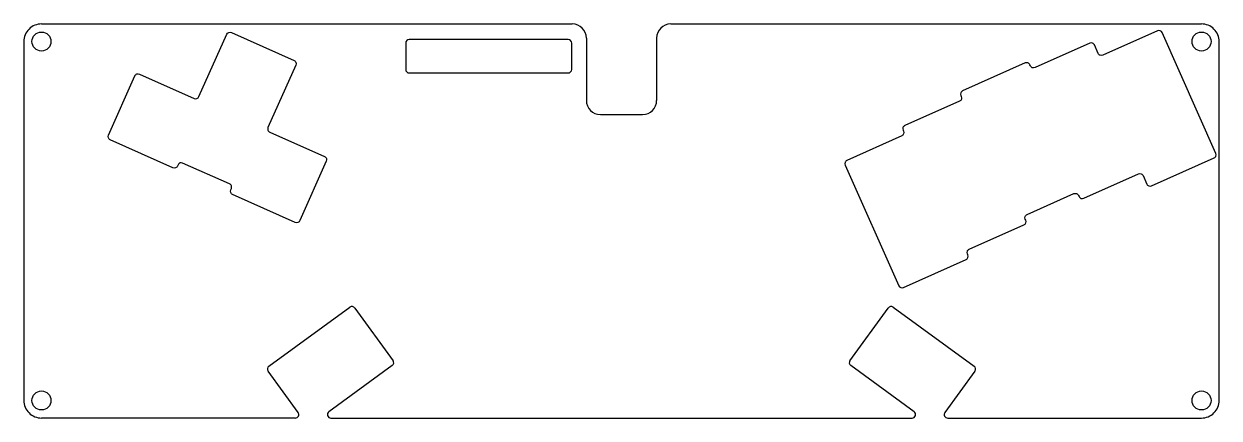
# Model space of a CAD drawing. Header units: millimetres. Extents: x 2 to 342, y 3 to 115.
import ezdxf

# ---------------------------------------------------------------- set-up
doc = ezdxf.new("R2010")
doc.units = ezdxf.units.MM
doc.layers.get('0').update_dxf_attribs({"linetype": 'CONTINUOUS'})

msp = doc.modelspace()

# ---------------------------------------------------------------- linework, layer by layer
for p, q in [((7, 115), (158, 115)), ((186, 115), (337, 115)), ((2, 110), (2, 8)), ((162, 111), (162, 93.25)), ((182, 111), (182, 93.25)), ((342, 8), (342, 110)), ((166, 89.25), (178, 89.25)), ((71.68, 17.75), (94.74, 34.5)), ((96.13, 34.28), (107.01, 19.31)), ((236.99, 19.31), (247.87, 34.28)), ((249.26, 34.5), (272.32, 17.75)), ((106.79, 17.91), (88.75, 4.81)), ((255.25, 4.81), (237.22, 17.91)), ((80, 4.59), (71.46, 16.35)), ((272.54, 16.35), (264, 4.59)), ((79.19, 3), (7, 3)), ((89.34, 3), (254.66, 3)), ((264.81, 3), (337, 3))]:
    msp.add_line(p, q)
for points in [[(47.16, 75.47, 0.414214), (45.84, 74.96), (45.69, 74.61, -0.414214), (44.37, 74.11), (26.55, 82.04, -0.414214), (26.05, 83.36), (33.57, 100.26, -0.414214), (34.89, 100.77), (50.47, 93.83, 0.413738), (51.79, 94.34), (59.72, 112.07, -0.413738), (61.04, 112.58), (78.86, 104.65, -0.414689), (79.36, 103.33), (71.43, 85.59, 0.414689), (71.94, 84.27), (87.51, 77.34, -0.414214), (88.02, 76.02), (80.49, 59.12, -0.414214), (79.17, 58.61), (61.36, 66.54, -0.414214), (60.85, 67.86), (61.01, 68.21, 0.414214), (60.5, 69.53)], [(236.13, 76.23, 0.414214), (235.62, 74.91), (250.9, 40.61, 0.414213), (252.22, 40.1), (270.03, 48.03, 0.414214), (270.54, 49.35), (270.41, 49.64, -0.414214), (270.91, 50.96), (286.49, 57.9, 0.414214), (287, 59.22), (286.87, 59.51, -0.414214), (287.37, 60.83), (300.71, 66.77, -0.414215), (302.03, 66.26), (302.16, 65.97, 0.414215), (303.48, 65.46), (319.06, 72.4, -0.414214), (320.38, 71.89), (321.45, 69.48, 0.414214), (322.77, 68.98), (340.59, 76.91, 0.414214), (341.09, 78.23), (325.82, 112.53, 0.414213), (324.5, 113.04), (308.92, 106.1, -0.414214), (307.6, 106.61), (306.53, 109.02, 0.414214), (305.21, 109.53), (289.63, 102.59, -0.414214), (288.31, 103.1), (288.18, 103.39, 0.414214), (286.86, 103.9), (269.05, 95.96, 0.414214), (268.54, 94.64), (268.67, 94.35, -0.414214), (268.17, 93.03), (252.59, 86.1, 0.414214), (252.08, 84.78), (252.21, 84.49, -0.414214), (251.71, 83.17)], [(157.83, 109.56, 0.414214), (156.83, 110.56), (111.61, 110.56, 0.414214), (110.61, 109.56), (110.61, 102.06, 0.414214), (111.61, 101.06), (156.83, 101.06, 0.414214), (157.83, 102.06)]]:
    msp.add_lwpolyline(points, format="xyb", close=True)
for centre in [(7, 110), (337, 110), (7, 8), (337, 8)]:
    msp.add_circle(centre, 2.7)
for centre, radius, start, end in [((158, 111), 4, 0, 90), ((186, 111), 4, 90, 180), ((166, 93.25), 4, 180, 270), ((178, 93.25), 4, -90, 0), ((95.32, 33.69), 1, 36, 126), ((248.68, 33.69), 1, 54, 144), ((72.27, 16.94), 1, 126, 216), ((106.2, 18.72), 1, -54, 36), ((237.8, 18.72), 1, 144, 234), ((271.73, 16.94), 1, -36, 54), ((79.19, 4), 1, -90, 36), ((89.34, 4), 1, 126, 270), ((254.66, 4), 1, -90, 54), ((264.81, 4), 1, 144, 270)]:
    msp.add_arc(centre, radius, start, end)
for points in [[(3.46, 113.54), (2.53, 112.6), (2, 111.33), (2, 110)], [(7, 115), (5.67, 115), (4.4, 114.48), (3.46, 113.54)], [(340.54, 113.54), (339.6, 114.48), (338.33, 115), (337, 115)], [(342, 110), (342, 111.33), (341.47, 112.6), (340.54, 113.54)], [(2, 8), (2, 6.68), (2.53, 5.4), (3.46, 4.47)], [(340.54, 4.47), (341.47, 5.4), (342, 6.68), (342, 8)], [(3.46, 4.47), (4.4, 3.53), (5.67, 3), (7, 3)], [(337, 3), (338.33, 3), (339.6, 3.53), (340.54, 4.47)]]:
    msp.add_open_spline(points, degree=3)

doc.saveas('drawing.dxf')
